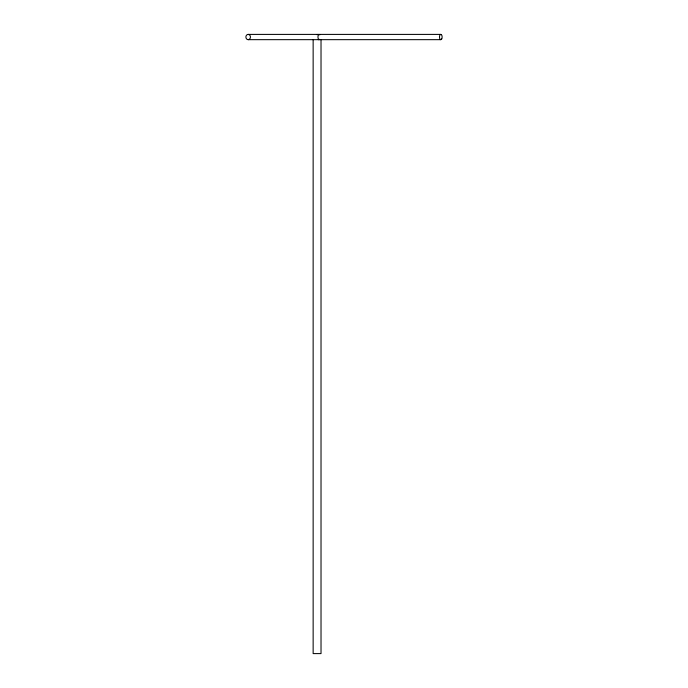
<?xml version="1.0" encoding="UTF-8"?>
<svg xmlns="http://www.w3.org/2000/svg" width="688" height="688" viewBox="0 0 688 688"><rect width="100%" height="100%" fill="white"/><g stroke="black" fill="none" stroke-linecap="round" stroke-linejoin="round"><path stroke-width="1.03" d="M248.153 34.4L318.32 34.4M319.284 34.4L440.81 34.4M248.153 39.663A2.632 2.279 90 0 0 250.131 35.716A2.632 2.279 90 0 0 246.184 35.716A2.632 2.279 90 0 0 248.153 39.663L440.81 39.663M321.021 39.663L321.021 653.6L313.143 653.6L313.143 39.663M317.177 34.753A2.632 2.279 -90 0 1 319.456 34.753M319.456 39.311A2.632 2.279 -90 0 1 318.32 39.663M319.619 39.569A2.632 1.316 90 0 1 317.976 36.688A2.632 1.316 90 0 1 319.937 34.753M441.739 38.889A2.632 1.316 -90 0 0 441.146 34.486A2.632 1.316 -90 0 0 439.537 37.711A2.632 1.316 -90 0 0 441.739 38.889"/></g></svg>
